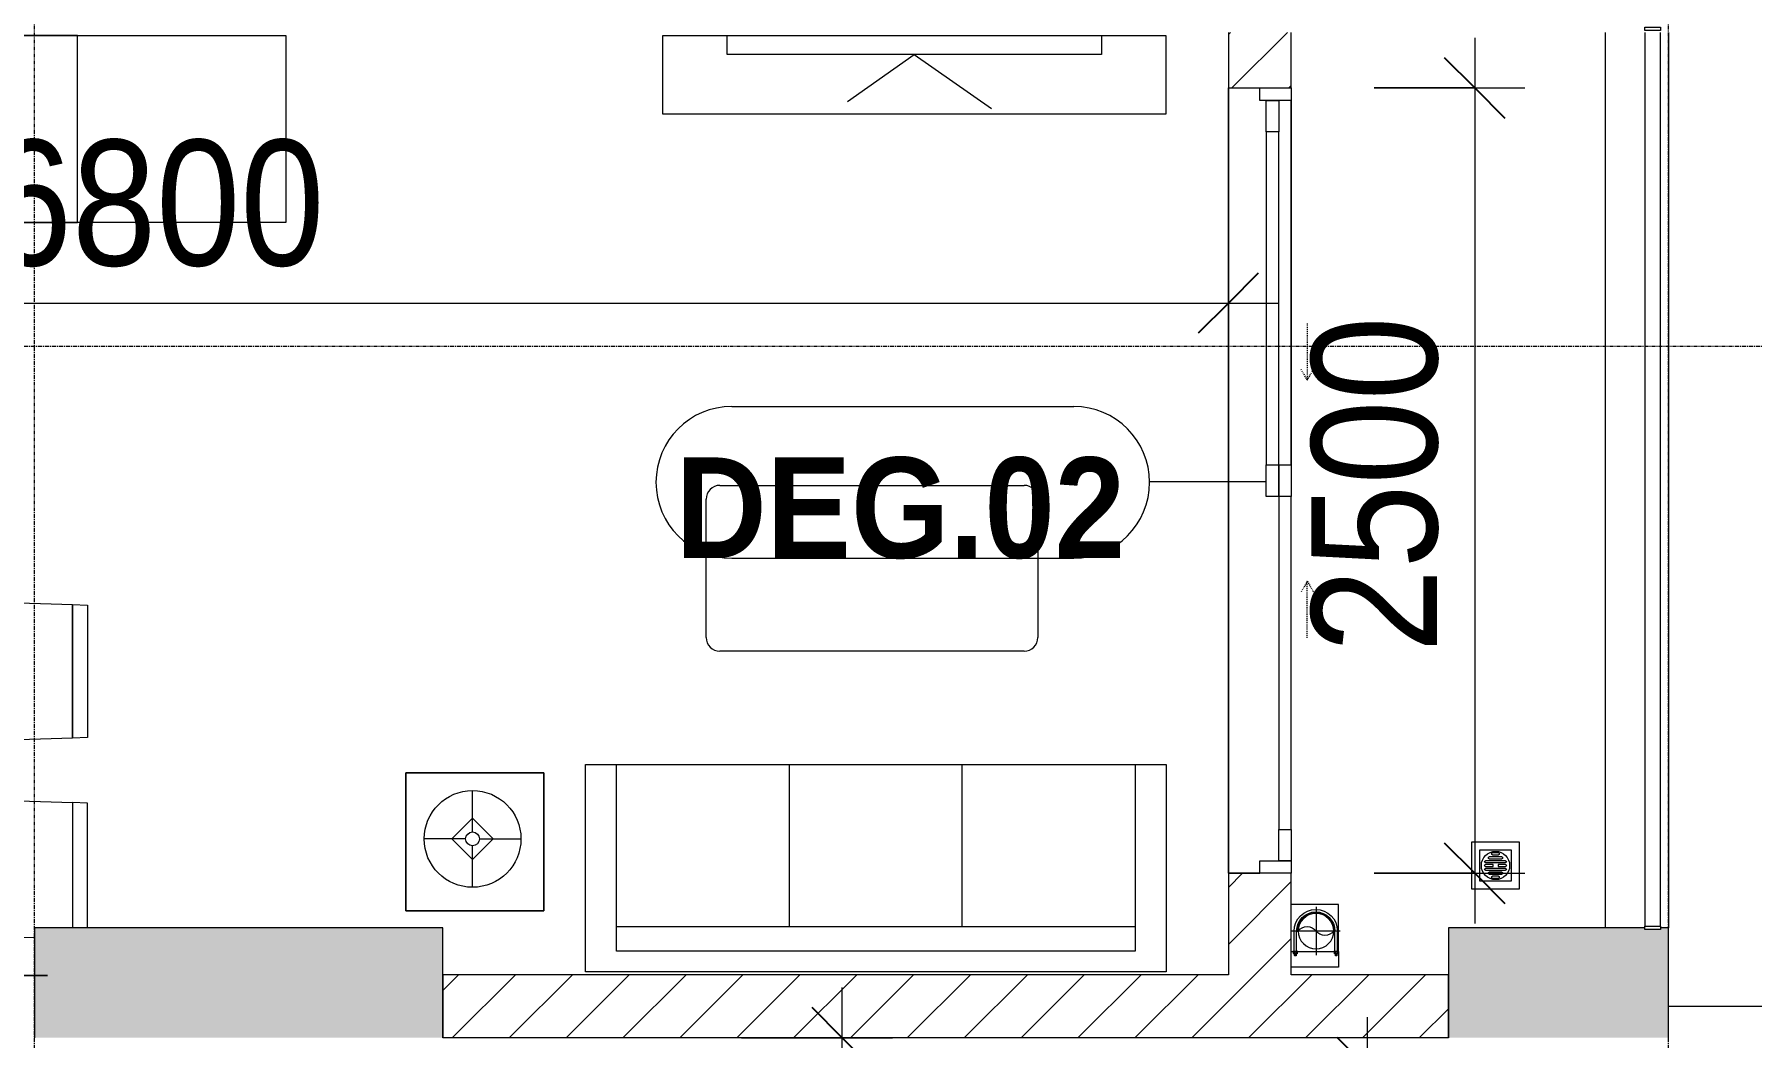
# Model space of a CAD drawing. Header units: millimetres. Extents: x 962 to 241049, y -15958 to 84407.
# Drawn here: x 185232 to 190697, y 37037 to 40231 of the extents above; entities that cross this region are included whole.
import ezdxf

# ---------------------------------------------------------------- set-up
doc = ezdxf.new("R2010")
doc.units = ezdxf.units.MM
for name, pattern in [('Dash', [6, 3, -3]), ('Grid Line', [22.225, 12.7, -3.175, 3.175, -3.175]), ('IMPORT-CENTER _3_', [10.16, 6.35, -1.27, 1.27, -1.27])]:
    doc.linetypes.add(name, pattern=pattern)
for name, color, linetype, lineweight in [('0-1', 7, 'Continuous', 5), ('A-ANNO-DIMS', 211, 'Continuous', 9), ('A-ANNO-DIMS-160', 211, 'Continuous', 9), ('A-DOOR', 31, 'Continuous', 9), ('A-DOOR-FRAM', 31, 'Continuous', 9), ('A-DOOR-HDLN', 31, 'Dash', 9), ('A-DOOR-IDEN', 31, 'Continuous', 9), ('A-FLOR', 192, 'Continuous', 9), ('A-FLOR-2', 9, 'Continuous', 9), ('A-FLOR-HRAL', 11, 'Continuous', 9), ('A-WALL', 113, 'Continuous', 9), ('A-WALL-3', 113, 'Continuous', 18), ('A-WALL-PATT-2', 111, 'Continuous', 9), ('G-IMPT', 8, 'Continuous', 9), ('G-IMPT-2', 8, 'IMPORT-CENTER _3_', 9), ('I-FURN', 30, 'Continuous', 9), ('I-FURN-1', 254, 'Continuous', 9), ('M-EQPM', 50, 'Continuous', 9), ('S-COLS-1', 52, 'Continuous', 5), ('S-COLS-2', 7, 'Continuous', 18), ('S-GRID-1', 1, 'Grid Line', 9)]:
    doc.layers.add(name, color=color, linetype=linetype, lineweight=lineweight)
doc.styles.add('Arial_B_5', font='arialbd_0.ttf', dxfattribs={"width": 0.9, "height": 320})
doc.styles.add('UTM Avo', font='UTM Avo.ttf', dxfattribs={"width": 0.9, "height": 400})
doc.dimstyles.new('1_Dim_chi_tiet_2_5', dxfattribs={"dimscale": 304.8, "dimtxt": 399.720379, "dimasz": 0.629921, "dimexe": 0.524934, "dimexo": 0.0625, "dimgap": 0.052493, "dimtad": 1, "dimdec": 0, "dimrnd": 5, "dimzin": 0, "dimdsep": 46, "dimtxsty": 'UTM Avo', "dimblk1": 'OBLIQUE', "dimblk2": 'OBLIQUE', "dimsah": 1, "dimcen": 0.09, "dimdle": 0.524934, "dimazin": 0, "dimtfac": 1, "dimtdec": 4, "dimtix": 1, "dimtmove": 0, "dimatfit": 3, "dimfxl": 1.049869, "dimfxlon": 1, "dimtvp": 1, "dimtolj": 1, "dimtzin": 0, "dimarcsym": 2})
doc.dimstyles.new('1_Dim_chi_tiet_2_5_1', dxfattribs={"dimscale": 304.8, "dimtxt": 399.720379, "dimasz": 0.629921, "dimexe": 0.524934, "dimexo": 0.0625, "dimgap": 0.052493, "dimtad": 1, "dimdec": 0, "dimrnd": 5, "dimzin": 0, "dimdsep": 46, "dimtxsty": 'UTM Avo', "dimblk1": 'OBLIQUE', "dimblk2": 'OBLIQUE', "dimsah": 1, "dimcen": 0.09, "dimdle": 0.524934, "dimazin": 0, "dimtfac": 1, "dimtdec": 4, "dimtix": 1, "dimtmove": 0, "dimatfit": 3, "dimfxl": 1.049869, "dimfxlon": 1, "dimtvp": 1, "dimtolj": 1, "dimtzin": 0, "dimarcsym": 2})
pattern_1 = [(45, (63179.03, 0), (-90.50967, 90.50967), [])]

# ---------------------------------------------------------------- blocks, each defined once
blk = doc.blocks.new('NCV_TKTC_KET CAU_rvt-1-TKCS_MB TẦNG 1')
at = {"layer": 'S-COLS-1'}
for points in [[(123352.6, 37036.9), (123352.6, 37386.9), (122052.6, 37386.9), (122052.6, 37036.9), (122208.5, 37036.9)], [(127177.6, 37036.9), (127252.6, 37036.9), (127252.6, 37386.9), (127227.6, 37386.9), (127227.6, 37381.9), (127177.6, 37381.9), (127177.6, 37386.9), (126552.6, 37386.9), (126552.6, 37036.9), (127044.5, 37036.9)]]:
    blk.add_hatch(color=256, dxfattribs=at).paths.add_polyline_path(points)
at = {"layer": 'S-COLS-2'}
for p, q in [((123352.6, 37386.9), (122052.6, 37386.9)), ((122052.6, 37386.9), (122052.6, 37036.9)), ((123352.6, 37036.9), (123352.6, 37386.9)), ((127177.6, 37386.9), (126552.6, 37386.9)), ((126552.6, 37386.9), (126552.6, 37036.9)), ((127252.6, 37386.9), (127227.6, 37386.9)), ((127252.6, 37036.9), (127252.6, 37386.9))]:
    blk.add_line(p, q, dxfattribs=at)
blk = doc.blocks.new('HE BEP A1 - HE BEP A 2-944694-TKCS_MB TẦNG 1')
at = {"layer": 'I-FURN'}
for p, q in [((0, 0), (662.4, 0)), ((0, -594.4), (0, 0)), ((662.4, 0), (662.4, -594.4)), ((662.4, 0), (662.4, -594.4)), ((3700, 0), (662.4, 0)), ((3700, -594.4), (3700, 0)), ((3700, -594.4), (3700, 0)), ((1706.9, -103.2), (862.4, -103.2)), ((3175.6, -81.2), (2394, -81.2)), ((844.9, -120.7), (844.9, -476.9)), ((877.9, -156.9), (1345.2, -156.9)), ((924.9, -128.9), (1298.3, -128.9)), ((1459, -129.9), (1644.4, -129.9)), ((1724.4, -476.9), (1724.4, -120.7)), ((2364, -483.2), (2364, -111.2)), ((2451.6, -118.3), (2484.1, -118.3)), ((2451.6, -122.3), (2451.6, -118.3)), ((2484.1, -122.3), (2451.6, -122.3)), ((2484.1, -118.3), (2484.1, -122.3)), ((3085.5, -118.3), (3085.5, -122.3)), ((3118, -118.3), (3085.5, -118.3)), ((3085.5, -122.3), (3118, -122.3)), ((3118, -122.3), (3118, -118.3)), ((3205.6, -483.2), (3205.6, -111.2)), ((871.5, -386.8), (871.5, -182.3)), ((871.5, -184.9), (1351.6, -184.9)), ((871.5, -212.9), (1351.6, -212.9)), ((1351.6, -182.3), (1351.6, -386.8)), ((1405.6, -369.9), (1405.6, -183.2)), ((1697.8, -183.2), (1697.8, -369.9)), ((2471.8, -183.9), (2467.4, -188.3)), ((2467.4, -188.3), (2496.5, -217.4)), ((2500.9, -213), (2471.8, -183.9)), ((2496.5, -217.4), (2500.9, -213)), ((2689.3, -186.7), (2660.2, -215.8)), ((2660.2, -215.8), (2664.6, -220.2)), ((2664.6, -220.2), (2693.7, -191.1)), ((2693.7, -191.1), (2689.3, -186.7)), ((2875.9, -191.1), (2880.3, -186.7)), ((2905, -220.2), (2875.9, -191.1)), ((2880.3, -186.7), (2909.4, -215.8)), ((2909.4, -215.8), (2905, -220.2)), ((3068.7, -213), (3097.9, -183.9)), ((3073.1, -217.4), (3068.7, -213)), ((3102.3, -188.3), (3073.1, -217.4)), ((3097.9, -183.9), (3102.3, -188.3)), ((871.5, -240.9), (1351.6, -240.9)), ((871.5, -268.9), (1351.6, -268.9)), ((871.5, -296.9), (1351.6, -296.9)), ((871.5, -324.9), (1351.6, -324.9)), ((1602.7, -313.4), (1523.8, -418.4)), ((1566.6, -443.1), (1618.1, -322.3)), ((1618.1, -322.3), (1602.7, -313.4)), ((871.5, -352.9), (1351.6, -352.9)), ((871.5, -380.9), (1351.6, -380.9)), ((2470.1, -405.9), (2499.2, -376.7)), ((2503.6, -381.1), (2474.5, -410.3)), ((2499.2, -376.7), (2503.6, -381.1)), ((2663, -383.9), (2667.3, -379.5)), ((2667.3, -379.5), (2696.5, -408.6)), ((2902.3, -379.5), (2873.2, -408.6)), ((2906.7, -383.9), (2902.3, -379.5)), ((3070.4, -376.7), (3066, -381.1)), ((3066, -381.1), (3095.1, -410.3)), ((3099.5, -405.9), (3070.4, -376.7)), ((876.4, -408.9), (1346.8, -408.9)), ((1644.4, -423.2), (1459, -423.2)), ((2474.5, -410.3), (2470.1, -405.9)), ((2692.1, -413), (2663, -383.9)), ((2696.5, -408.6), (2692.1, -413)), ((2873.2, -408.6), (2877.5, -413)), ((2877.5, -413), (2906.7, -383.9)), ((3095.1, -410.3), (3099.5, -405.9)), ((1298.3, -440.1), (924.9, -440.1)), ((1541.1, -452.3), (1528.6, -445.1)), ((862.4, -494.4), (1706.9, -494.4)), ((3175.6, -513.2), (2394, -513.2)), ((662.4, -594.4), (0, -594.4)), ((662.4, -594.4), (3700, -594.4))]:
    blk.add_line(p, q, dxfattribs=at)
for centre, radius in [((2581.9, -298.5), 142.6), ((2987.7, -298.5), 142.6), ((2581.9, -298.5), 131.3), ((2581.9, -298.5), 87.2), ((2987.7, -298.5), 131.3), ((2987.7, -298.5), 87.2), ((2581.9, -298.5), 43.6), ((2581.9, -298.5), 30.9), ((2987.7, -298.5), 43.6), ((2987.7, -298.5), 30.9), ((1552.8, -316.6), 22.2), ((1485.9, -449.9), 17.8), ((1592.6, -449.9), 17.8)]:
    blk.add_circle(centre, radius, dxfattribs=at)
for centre, radius, start, end in [((862.4, -120.7), 17.5, 90, 180), ((1706.9, -120.7), 17.5, 0, 90), ((2394, -111.2), 30, 90, 180), ((2476.6, -118.2), 24.7, 145.204, 163.9419), ((2467.8, -120.3), 11.6, 9.7177, 170.2823), ((2471.3, -114.5), 18.1, 120.7976, 145.204), ((2467.9, -108.8), 11.5, 90, 120.7976), ((2467.9, -108.8), 11.5, 59.2024, 90), ((2464.5, -114.5), 18.1, 34.796, 59.2024), ((2459.1, -118.2), 24.7, 16.0581, 34.796), ((3110.5, -118.2), 24.7, 145.204, 163.9419), ((3105.2, -114.5), 18.1, 120.7976, 145.204), ((3101.8, -120.3), 11.6, 9.7177, 170.2823), ((3101.8, -108.8), 11.5, 90, 120.7976), ((3101.8, -108.8), 11.5, 59.2024, 90), ((3098.4, -114.5), 18.1, 34.796, 59.2024), ((3093, -118.2), 24.7, 16.0581, 34.796), ((3175.6, -111.2), 30, 360, 90), ((924.9, -182.3), 53.3, 90, 180), ((1298.3, -182.3), 53.3, 0, 90), ((1459, -183.2), 53.3, 90, 180), ((1644.4, -183.2), 53.3, 0, 90), ((2485.1, -120.7), 33.5, 163.9419, 180), ((2485.1, -120.7), 33.5, 180, 196.0581), ((2476.6, -123.1), 24.7, 196.0581, 214.796), ((2467.8, -120.3), 11.6, 189.9102, 350.0898), ((2471.3, -126.9), 18.1, 214.796, 239.2024), ((2467.9, -132.6), 11.5, 239.2024, 270), ((2467.9, -132.6), 11.5, 270, 300.7976), ((2464.5, -126.9), 18.1, 300.7976, 325.204), ((2459.1, -123.1), 24.7, 325.204, 343.9419), ((2450.6, -120.7), 33.5, 0, 16.0581), ((2450.6, -120.7), 33.5, 343.9419, 0), ((3119, -120.7), 33.5, 163.9419, 180), ((3119, -120.7), 33.5, 180, 196.0581), ((3110.5, -123.1), 24.7, 196.0581, 214.796), ((3105.2, -126.9), 18.1, 214.796, 239.2024), ((3101.8, -120.3), 11.6, 189.9102, 350.0898), ((3101.8, -132.6), 11.5, 239.2024, 270), ((3101.8, -132.6), 11.5, 270, 300.7976), ((3098.4, -126.9), 18.1, 300.7976, 325.204), ((3093, -123.1), 24.7, 325.204, 343.9419), ((3084.5, -120.7), 33.5, 0, 16.0581), ((3084.5, -120.7), 33.5, 343.9419, 0), ((1459, -369.9), 53.3, 180, 270), ((1644.4, -369.9), 53.3, 270, 0), ((924.9, -386.8), 53.3, 180, 270), ((1298.3, -386.8), 53.3, 270, 0), ((1537.5, -429.7), 17.8, 140.5382, 240.0479), ((862.4, -476.9), 17.5, 180, 270), ((1549.9, -436.9), 17.8, 240.0479, 339.4621), ((1706.9, -476.9), 17.5, 270, 0), ((2394, -483.2), 30, 180, 270), ((3175.6, -483.2), 30, 270, 0)]:
    blk.add_arc(centre, radius, start, end, dxfattribs=at)
at = {"layer": 'I-FURN-1'}
for p, q in [((0, 0), (3700, 0)), ((0, -594.4), (0, 0)), ((3700, 0), (3700, -594.4)), ((3700, -594.4), (0, -594.4))]:
    blk.add_line(p, q, dxfattribs=at)
blk = doc.blocks.new('LOBBY_SOFA_1 - LOBBY_SOFA_1-851489-TKCS_MB TẦNG 1')
at = {"layer": 'I-FURN'}
for p, q in [((-2128.3, 1548.5), (-1160.3, 1548.5)), ((-2172.3, 1064.5), (-2172.3, 1504.5)), ((-1116.3, 1504.5), (-1116.3, 1064.5)), ((-1160.3, 1020.5), (-2128.3, 1020.5)), ((-2556, 660), (-708, 660)), ((-2556, 0), (-2556, 660)), ((-2457, 66), (-2457, 660)), ((-1907, 143), (-1907, 660)), ((-1357, 143), (-1357, 660)), ((-807, 660), (-807, 66)), ((-708, 660), (-708, 0)), ((-2688.2, 633.5), (-3128.2, 633.5)), ((-3128.2, 633.5), (-3128.2, 193.5)), ((-2688.2, 193.5), (-2688.2, 633.5)), ((-2915.4, 445), (-2915.4, 577)), ((-2981.4, 423), (-2915.4, 489)), ((-2915.4, 489), (-2849.4, 423)), ((-2937.4, 423), (-3069.4, 423)), ((-2915.4, 357), (-2981.4, 423)), ((-2849.4, 423), (-2915.4, 357)), ((-2915.4, 269), (-2915.4, 401)), ((-2893.4, 423), (-2761.4, 423)), ((-3128.2, 193.5), (-2688.2, 193.5)), ((-807, 143), (-2457, 143)), ((-807, 66), (-2457, 66)), ((-708, 0), (-2556, 0))]:
    blk.add_line(p, q, dxfattribs=at)
for radius in [154, 22]:
    blk.add_circle((-2915.4, 423), radius, dxfattribs=at)
for centre, start, end in [((-2128.3, 1504.5), 90, 180), ((-1160.3, 1504.5), 0, 90), ((-2128.3, 1064.5), 180, 270), ((-1160.3, 1064.5), 270, 0)]:
    blk.add_arc(centre, 44, start, end, dxfattribs=at)
at = {"layer": 'I-FURN-1'}
for p, q in [((-2128.3, 1548.5), (-1160.3, 1548.5)), ((-2172.3, 1064.5), (-2172.3, 1504.5)), ((-1116.3, 1504.5), (-1116.3, 1064.5)), ((-1160.3, 1020.5), (-2128.3, 1020.5)), ((-2556, 660), (-708, 660)), ((-2556, 0), (-2556, 660)), ((-708, 660), (-708, 0)), ((-3128.2, 633.5), (-2688.2, 633.5)), ((-3128.2, 193.5), (-3128.2, 633.5)), ((-2688.2, 633.5), (-2688.2, 193.5)), ((-2688.2, 193.5), (-3128.2, 193.5)), ((-708, 0), (-2556, 0))]:
    blk.add_line(p, q, dxfattribs=at)
for centre, start, end in [((-2128.3, 1504.5), 90, 180), ((-1160.3, 1504.5), 0, 90), ((-2128.3, 1064.5), 180, 270), ((-1160.3, 1064.5), 270, 0)]:
    blk.add_arc(centre, 44, start, end, dxfattribs=at)
blk = doc.blocks.new('RES_BAN AN 1 - RES_BAN AN 1-V84-TKCS_MB TẦNG 1')
at = {"layer": 'I-FURN-1'}
for p, q in [((-425, 0), (-425, -1275)), ((425, 0), (-425, 0)), ((425, -1275), (425, 0)), ((-640, -109.5), (-425, -102.3)), ((-425, -102.3), (-425, -549.7)), ((425, -102.3), (425, -549.7)), ((761.9, -113.5), (425, -102.3)), ((-809.6, -140), (-809.6, -536.9)), ((-761.9, -538.5), (-761.9, -140)), ((-761.9, -538.5), (-761.9, -140)), ((761.9, -538.5), (761.9, -113.5)), ((761.9, -113.5), (761.9, -538.5)), ((809.6, -115.1), (761.9, -113.5)), ((809.6, -536.9), (809.6, -115.1)), ((-809.6, -536.9), (-761.9, -538.5)), ((-425, -549.7), (-761.9, -538.5)), ((425, -549.7), (761.9, -538.5)), ((761.9, -538.5), (809.6, -536.9)), ((-809.6, -745.3), (-761.9, -743.8)), ((-809.6, -1167.2), (-809.6, -745.3)), ((-761.9, -743.8), (-425, -732.5)), ((-761.9, -1168.8), (-761.9, -743.8)), ((-761.9, -743.8), (-761.9, -1168.8)), ((-425, -732.5), (-425, -1180)), ((425, -732.5), (425, -1180)), ((761.9, -743.8), (425, -732.5)), ((761.9, -743.8), (809.6, -745.3)), ((761.9, -1168.8), (761.9, -743.8)), ((761.9, -1168.8), (761.9, -743.8)), ((809.6, -745.3), (809.6, -1167.2)), ((-761.9, -1168.8), (-809.6, -1167.2)), ((-425, -1180), (-761.9, -1168.8)), ((425, -1180), (761.9, -1168.8)), ((809.6, -1167.2), (761.9, -1168.8)), ((-425, -1275), (425, -1275))]:
    blk.add_line(p, q, dxfattribs=at)
blk = doc.blocks.new('RES_BAN AN - RES_BAN AN-850636-TKCS_MB TẦNG 1')
at = {"layer": 'I-FURN-1'}
for p, q in [((0, 250), (1600, 250)), ((0, 0), (0, 250)), ((1600, 250), (1600, 0)), ((1600, 0), (0, 0))]:
    blk.add_line(p, q, dxfattribs=at)
blk = doc.blocks.new('KE TIVI-2 - KE TIVI-2-850637-TKCS_MB TẦNG 1')
at = {"layer": 'I-FURN-1'}
for p, q in [((0, 60), (-245.7, 232.1)), ((213, 209.1), (0, 60)), ((-595.6, 60), (595.6, 60)), ((-595.6, 0), (-595.6, 60)), ((595.6, 60), (595.6, 0)), ((595.6, 0), (-595.6, 0))]:
    blk.add_line(p, q, dxfattribs=at)
blk = doc.blocks.new('NCV_TKTC_TANG 1_rvt-1-TKCS_MB TẦNG 1')
at = {"layer": 'A-FLOR-2'}
for p, q in [((125852.6, 37560.3), (125852.6, 40060.3)), ((125852.6, 40060.3), (125852.6, 37560.7)), ((126052.6, 38860.3), (126052.6, 40020.3)), ((125852.6, 37560.7), (125952.6, 37560.7))]:
    blk.add_line(p, q, dxfattribs=at)
at = {"layer": 'I-FURN-1', "rotation": 180}
for name, p in [('HE BEP A1 - HE BEP A 2-944694-TKCS_MB TẦNG 1', (122852.6, 39632.6)), ('RES_BAN AN - RES_BAN AN-850636-TKCS_MB TẦNG 1', (125652.9, 40226.9)), ('KE TIVI-2 - KE TIVI-2-850637-TKCS_MB TẦNG 1', (124852.9, 40226.9)), ('RES_BAN AN 1 - RES_BAN AN 1-V84-TKCS_MB TẦNG 1', (121412.6, 37246.9))]:
    blk.add_blockref(name, p, dxfattribs=at)
at = {"layer": 'I-FURN-1'}
blk.add_blockref('LOBBY_SOFA_1 - LOBBY_SOFA_1-851489-TKCS_MB TẦNG 1', (126362.6, 37246.9), dxfattribs=at)
blk = doc.blocks.new('TKTC_XREF_251221_MB TANG 1 - TKTC_XREF_260130_MB TANG 1_dwg_THU NUOC - THU NUOC-444531-TKCS_MB TẦNG 1-4202124-TKCS_MB TẦNG 1')
at = {"layer": 'M-EQPM'}
for p, q in [((-23.3, 10.8), (40.9, 10.8)), ((40.9, 4.8), (-23.3, 4.8)), ((-11, 23.3), (28.5, 23.3)), ((28.5, 17.3), (-11, 17.3)), ((-1.1, 35.6), (18.5, 35.6)), ((18.5, 29.6), (-1.1, 29.6)), ((-23.3, -13.6), (40.9, -13.6)), ((40.9, -19.6), (-23.3, -19.6)), ((-11, -26.1), (28.5, -26.1)), ((28.5, -32.1), (-11, -32.1)), ((-1.1, -38.5), (18.5, -38.5)), ((18.5, -44.5), (-1.1, -44.5))]:
    blk.add_line(p, q, dxfattribs=at)
at = {"layer": 'M-EQPM', "flags": 128}
for points in [[(83.7, -79.4), (83.7, 70.6), (-66.3, 70.6), (-66.3, -79.4)], [(58.7, -54.4), (58.7, 45.6), (-41.3, 45.6), (-41.3, -54.4)]]:
    blk.add_lwpolyline(points, close=True, dxfattribs=at)
for points in [[(-23.3, -1.2), (0.7, -1.2), (0.7, -7.2), (-23.3, -7.2)], [(40.9, -7.2), (16.7, -7.2), (16.7, -1.2), (40.9, -1.2)]]:
    blk.add_lwpolyline(points, dxfattribs=at)
at = {"layer": 'M-EQPM'}
for centre, radius, start, end in [((8.7, -4.4), 45, 360, 180), ((8.7, -4.4), 45, 360, 180), ((-23.3, 7.8), 3, 90, 270), ((-11, 20.3), 3, 90, 270), ((-1.1, 32.6), 3, 90, 270), ((18.5, 32.6), 3, 270, 90), ((28.5, 20.3), 3, 270, 90), ((40.9, 7.8), 3, 270, 90), ((8.7, -4.4), 45, 180, 360), ((8.7, -4.4), 45, 180, 360), ((-23.3, -4.2), 3, 90, 270), ((-23.3, -16.6), 3, 90, 270), ((-11, -29.1), 3, 90, 270), ((-1.1, -41.5), 3, 90, 270), ((18.5, -41.5), 3, 270, 90), ((28.5, -29.1), 3, 270, 90), ((40.9, -4.2), 3, 270, 90), ((40.9, -16.6), 3, 270, 90)]:
    blk.add_arc(centre, radius, start, end, dxfattribs=at)
blk = doc.blocks.new('TKTC_XREF_251221_MB TANG 1 - TKTC_XREF_260130_MB TANG 1_dwg_CUM U_DN100-4202115-TKCS_MB TẦNG 1')
at = {"layer": 'G-IMPT'}
blk.add_hatch(color=256, dxfattribs=at).paths.add_polyline_path([(0, -61), (0, -57), (14.8, -55.1), (28.5, -49.4), (40.3, -40.3), (49.4, -28.5), (55.1, -14.8), (57, 0), (55.1, 14.8), (49.4, 28.5), (40.3, 40.3), (28.5, 49.4), (14.8, 55.1), (0, 57), (0, 61), (15.8, 58.9), (30.5, 52.8), (43.1, 43.1), (52.8, 30.5), (58.9, 15.8), (61, 0), (58.9, -15.8), (52.8, -30.5), (43.1, -43.1), (30.5, -52.8), (15.8, -58.9)])
for p, q in [((-79.1, 66.6), (-79.1, 63.4)), ((-76.6, 66.6), (-76.6, 63.4)), ((-74.6, 66.6), (-74.6, 63.4)), ((-72.7, 69.3), (-72.7, 60.7)), ((-66.9, 67.9), (-71.7, 67.9)), ((-66.9, 62.1), (-71.7, 62.1)), ((-65, 69), (0, 69)), ((-79.1, -63.4), (-79.1, -66.6)), ((-76.6, -63.4), (-76.6, -66.6)), ((-74.6, -63.4), (-74.6, -66.6)), ((-72.7, -60.7), (-72.7, -69.3)), ((-66.9, -62.1), (-71.7, -62.1)), ((-66.9, -67.9), (-71.7, -67.9)), ((-65, -69), (0, -69))]:
    blk.add_line(p, q, dxfattribs=at)
at = {"layer": 'G-IMPT', "flags": 128}
for points in [[(-72.7, 67.6), (-78.1, 67.6), (-78.1, 62.4), (-72.7, 62.4)], [(-71.7, 59.2), (-66.9, 59.2), (-66.9, 70.8), (-71.7, 70.8)], [(-66.9, 70.8), (-66.9, 72.7), (-65, 72.7), (-65, 57.3), (-66.9, 57.3), (-66.9, 59.2)], [(-65, 61), (0, 61), (0, 57)], [(-72.7, -62.4), (-78.1, -62.4), (-78.1, -67.6), (-72.7, -67.6)], [(-71.7, -70.8), (-66.9, -70.8), (-66.9, -59.2), (-71.7, -59.2)], [(-66.9, -59.2), (-66.9, -57.3), (-65, -57.3), (-65, -72.7), (-66.9, -72.7), (-66.9, -70.8)], [(-65, -61), (0, -61), (0, -57)]]:
    blk.add_lwpolyline(points, dxfattribs=at)
at = {"layer": 'G-IMPT'}
for centre, radius, start, end in [((-78.1, 66.6), 0.96, 90, 180), ((-78.1, 63.4), 0.96, 180, 270), ((-71.1, 69.3), 1.56, 112.6199, 247.3801), ((-67.9, 65), 4.8, 143.1301, 216.8699), ((-71.1, 60.7), 1.56, 112.6199, 247.3801), ((0, 0), 69, 270, 90), ((0, 0), 61, 270, 90), ((0, 0), 57, 270, 90), ((-78.1, -63.4), 0.96, 90, 180), ((-78.1, -66.6), 0.96, 180, 270), ((-71.1, -60.7), 1.56, 112.6199, 247.3801), ((-67.9, -65), 4.8, 143.1301, 216.8699), ((-71.1, -69.3), 1.56, 112.6199, 247.3801)]:
    blk.add_arc(centre, radius, start, end, dxfattribs=at)
blk = doc.blocks.new('TKTC_XREF_251221_MB TANG 1 - TKTC_XREF_260130_MB TANG 1_dwg_$cc-4202121-TKCS_MB TẦNG 1')
at = {"layer": 'G-IMPT'}
blk.add_circle((0, 0), 0.5, dxfattribs=at)
for centre, radius, start, end in [((0, 0), 0.5, 90, 270), ((0.188, 0.25), 0.313, 126.8699, 233.1301), ((-0.188, -0.25), 0.313, 306.8699, 53.1301)]:
    blk.add_arc(centre, radius, start, end, dxfattribs=at)
at = {"layer": 'G-IMPT-2'}
for p, q in [((0, -0.673), (0, 0.673)), ((-0.673, 0), (0.673, 0))]:
    blk.add_line(p, q, dxfattribs=at)
blk = doc.blocks.new('TKTC_XREF_251221_MB TANG 1 - TKTC_XREF_260130_MB TANG 1_dwg-4202109-TKCS_MB TẦNG 1')
at = {"layer": 'G-IMPT'}
blk.add_line((-77099.1, -364034.9), (-76948.7, -364034.9), dxfattribs=at)
at = {"layer": 'G-IMPT', "flags": 128}
for points in [[(-76948.7, -364034.9), (-76948.7, -363885.2), (-77099.1, -363885.2)], [(-77099.1, -364060.9), (-77098.9, -364035), (-76948.5, -364035), (-76948.8, -364084.8), (-77099.1, -364084.8)]]:
    blk.add_lwpolyline(points, dxfattribs=at)
at = {"extrusion": (0, 0, -1), "zscale": -1}
blk.add_blockref('TKTC_XREF_251221_MB TANG 1 - TKTC_XREF_260130_MB TANG 1_dwg_THU NUOC - THU NUOC-444531-TKCS_MB TẦNG 1-4202124-TKCS_MB TẦNG 1', (76440.4, -363757), dxfattribs=at)
at = {"extrusion": (0, 0, -1)}
for name, p, xscale, yscale, zscale, rotation in [('TKTC_XREF_251221_MB TANG 1 - TKTC_XREF_260130_MB TANG 1_dwg_$cc-4202121-TKCS_MB TẦNG 1', (77020.3, -363970), 113.7150000000073, 113.7150000000073, -113.7150000000073, 269.9990086637467), ('TKTC_XREF_251221_MB TANG 1 - TKTC_XREF_260130_MB TANG 1_dwg_CUM U_DN100-4202115-TKCS_MB TẦNG 1', (77021.1, -363970), 0.9975000000000006, 0.9975000000000006, -0.9975000000000006, 90.00099133829468)]:
    blk.add_blockref(name, p, dxfattribs=dict(at, xscale=xscale, yscale=yscale, zscale=zscale, rotation=rotation))
blk = doc.blocks.new('TKTC_XREF_251221_MB TANG 1 - TKTC_XREF_251221_MB TANG 1-2038492-TKCS_MB TẦNG 1')
blk.add_blockref('TKTC_XREF_251221_MB TANG 1 - TKTC_XREF_260130_MB TANG 1_dwg-4202109-TKCS_MB TẦNG 1', (169499.1, 384109.7))
blk = doc.blocks.new('Railing - 50 x 10mm-1251311-TKCS_MB TẦNG 1')
at = {"layer": 'A-FLOR-HRAL'}
for p, q in [((25, 5), (-25, 5)), ((-25, 5), (-25, -5)), ((25, -5), (25, 5)), ((-25, -5), (25, -5))]:
    blk.add_line(p, q, dxfattribs=at)
blk = doc.blocks.new('Railing - Railing-3224971-TKCS_MB TẦNG 1')
at = {"layer": 'A-FLOR-HRAL'}
for p, q in [((127177.6, 40236.9), (127177.6, 37391.9)), ((127227.6, 37391.9), (127227.6, 40236.9))]:
    blk.add_line(p, q, dxfattribs=at)
at = {"extrusion": (0, 0, -1), "zscale": -1}
for p in [(-127202.6, 40248.7), (-127202.6, 37386.9)]:
    blk.add_blockref('Railing - 50 x 10mm-1251311-TKCS_MB TẦNG 1', p, dxfattribs=at)
blk = doc.blocks.new('DEG_02-DEG_03 - DEG_02-2500x2400mm-CỬA ĐI 02 CÁNH TRƯỢT-841416-TKCS_MB TẦNG 1')
at = {"layer": 'A-DOOR'}
for p, q in [((-50, -60), (-50, -20)), ((-50, -20), (50, -20)), ((50, -20), (50, -60)), ((1110, -20), (50, -20)), ((1110, -60), (1110, -20)), ((1110, -20), (1210, -20)), ((1210, -20), (1210, -60)), ((-1210, -100), (-1210, -60)), ((-1210, -60), (-1110, -60)), ((-1110, -100), (-1210, -100)), ((-1110, -60), (-1110, -100)), ((-50, -60), (-1110, -60)), ((-1110, -100), (-50, -100)), ((50, -60), (-50, -60)), ((-50, -100), (-50, -60)), ((-50, -60), (50, -60)), ((50, -100), (-50, -100)), ((50, -60), (1110, -60)), ((50, -60), (50, -100)), ((1210, -60), (1110, -60))]:
    blk.add_line(p, q, dxfattribs=at)
at = {"layer": 'A-DOOR-FRAM'}
for p, q in [((-1250, 0), (-1210, 0)), ((-1250, -100), (-1250, 0)), ((-1210, 0), (-1210, -100)), ((1210, -100), (1210, 0)), ((1210, 0), (1250, 0)), ((1250, 0), (1250, -100)), ((-1210, -100), (-1250, -100)), ((1250, -100), (1210, -100))]:
    blk.add_line(p, q, dxfattribs=at)
at = {"layer": 'A-DOOR-HDLN'}
for p, q in [((-500.4, -151.1), (-320.4, -151.1)), ((-320.4, -151.1), (-355, -131.1)), ((-320.4, -151.1), (-355, -171.1)), ((320.4, -151.1), (355, -131.1)), ((320.4, -151.1), (355, -171.1)), ((500.4, -151.1), (320.4, -151.1))]:
    blk.add_line(p, q, dxfattribs=at)
blk = doc.blocks.new('DIMBLOCK111-TKCS_MB TẦNG 1')
at = {"layer": 'A-ANNO-DIMS-160'}
for p, q in [((187802.5, 35376), (187802.5, 37196.9)), ((187482.5, 37036.9), (187962.5, 37036.9)), ((187802.5, 37036.9), (187482.5, 37036.9)), ((187482.5, 35536), (187962.5, 35536)), ((187802.5, 35536), (187482.5, 35536))]:
    blk.add_line(p, q, dxfattribs=at)
at = {"layer": 'A-ANNO-DIMS-160', "lineweight": 25}
for p, q in [((187802.5, 37036.9), (187706.5, 37132.9)), ((187802.5, 37036.9), (187898.5, 36940.9)), ((187802.5, 35536), (187706.5, 35632)), ((187802.5, 35536), (187898.5, 35440))]:
    blk.add_line(p, q, dxfattribs=at)
at = {"layer": 'A-ANNO-DIMS-160', "color": 0, "insert": (187282.9, 35738.7), "char_height": 400, "width": 1314.636, "attachment_point": 1, "rotation": 90, "line_spacing_factor": 1.110334, "style": 'UTM Avo'}
blk.add_mtext('1500', dxfattribs=at)
blk = doc.blocks.new('_Oblique')
at = {"color": 0, "linetype": 'ByBlock', "lineweight": -2}
blk.add_line((-0.5, -0.5), (0.5, 0.5), dxfattribs=at)
blk = doc.blocks.new('DIMBLOCK113-TKCS_MB TẦNG 1')
at = {"layer": 'A-ANNO-DIMS-160'}
for p, q in [((189473.4, 37101.9), (189473.4, 35581.9)), ((189793.4, 36941.9), (189313.4, 36941.9)), ((189473.4, 36941.9), (189793.4, 36941.9)), ((189793.4, 35741.9), (189313.4, 35741.9)), ((189473.4, 35741.9), (189793.4, 35741.9))]:
    blk.add_line(p, q, dxfattribs=at)
at = {"layer": 'A-ANNO-DIMS-160', "lineweight": 25}
for p, q in [((189473.4, 36941.9), (189377.4, 37037.9)), ((189473.4, 36941.9), (189569.4, 36845.9)), ((189473.4, 35741.9), (189377.4, 35837.9)), ((189473.4, 35741.9), (189569.4, 35645.9))]:
    blk.add_line(p, q, dxfattribs=at)
at = {"layer": 'A-ANNO-DIMS-160', "color": 0, "insert": (188953.8, 35794.2), "char_height": 400, "width": 1314.636, "attachment_point": 1, "rotation": 90, "line_spacing_factor": 1.110334, "style": 'UTM Avo'}
blk.add_mtext('1200', dxfattribs=at)
blk = doc.blocks.new('DIMBLOCK209-TKCS_MB TẦNG 1')
at = {"layer": 'A-ANNO-DIMS-160'}
for p, q in [((184953.6, 45395.3), (184953.6, 37075.3)), ((185273.6, 45235.3), (184793.6, 45235.3)), ((184953.6, 45235.3), (185273.6, 45235.3)), ((185273.6, 37235.3), (184793.6, 37235.3)), ((184953.6, 37235.3), (185273.6, 37235.3))]:
    blk.add_line(p, q, dxfattribs=at)
at = {"layer": 'A-ANNO-DIMS-160', "lineweight": 25}
for p, q in [((184953.6, 45235.3), (184857.6, 45331.3)), ((184953.6, 45235.3), (185049.6, 45139.3)), ((184953.6, 37235.3), (184857.6, 37331.3)), ((184953.6, 37235.3), (185049.6, 37139.3))]:
    blk.add_line(p, q, dxfattribs=at)
at = {"layer": 'A-ANNO-DIMS-160', "color": 0, "insert": (184434, 40687.5), "char_height": 400, "width": 1314.636, "attachment_point": 1, "rotation": 90, "line_spacing_factor": 1.110334, "style": 'UTM Avo'}
blk.add_mtext('8000', dxfattribs=at)
blk = doc.blocks.new('STN_Door Tag - STN_Door Tag-1788670-TKCS_MB TẦNG 1')
at = {"layer": 'A-DOOR-IDEN'}
for p, q in [((-3.37, 1.495), (3.431, 1.495)), ((-3.37, -1.524), (3.431, -1.524))]:
    blk.add_line(p, q, dxfattribs=at)
for centre, start, end in [((-3.37, -0.015), 90, 270), ((3.431, -0.015), 270, 90)]:
    blk.add_arc(centre, 1.509, start, end, dxfattribs=at)
blk = doc.blocks.new('DIMBLOCK296-TKCS_MB TẦNG 1')
at = {"layer": 'A-ANNO-DIMS-160'}
for p, q in [((189815.4, 40220.3), (189815.4, 37400.3)), ((189495.4, 40060.3), (189975.4, 40060.3)), ((189815.4, 40060.3), (189495.4, 40060.3)), ((189495.4, 37560.3), (189975.4, 37560.3)), ((189815.4, 37560.3), (189495.4, 37560.3))]:
    blk.add_line(p, q, dxfattribs=at)
at = {"layer": 'A-ANNO-DIMS-160', "lineweight": 25}
for p, q in [((189815.4, 40060.3), (189719.4, 40156.3)), ((189815.4, 40060.3), (189911.4, 39964.3)), ((189815.4, 37560.3), (189719.4, 37656.3)), ((189815.4, 37560.3), (189911.4, 37464.3))]:
    blk.add_line(p, q, dxfattribs=at)
at = {"layer": 'A-ANNO-DIMS-160', "color": 0, "insert": (189295.8, 38262.5), "char_height": 400, "width": 1314.636, "attachment_point": 1, "rotation": 90, "line_spacing_factor": 1.110334, "style": 'UTM Avo'}
blk.add_mtext('2500', dxfattribs=at)
blk = doc.blocks.new('DIMBLOCK374-TKCS_MB TẦNG 1')
at = {"layer": 'A-ANNO-DIMS-160'}
for p, q in [((182231.5, 39695.5), (182231.5, 39215.5)), ((182231.5, 39375.5), (182231.5, 39695.5)), ((189031.6, 39695.5), (189031.6, 39215.5)), ((189031.6, 39375.5), (189031.6, 39695.5)), ((182071.5, 39375.5), (189191.6, 39375.5))]:
    blk.add_line(p, q, dxfattribs=at)
at = {"layer": 'A-ANNO-DIMS-160', "lineweight": 25}
for p, q in [((182231.5, 39375.5), (182327.5, 39471.5)), ((189031.6, 39375.5), (189127.6, 39471.5)), ((182231.5, 39375.5), (182135.5, 39279.5)), ((189031.6, 39375.5), (188935.6, 39279.5))]:
    blk.add_line(p, q, dxfattribs=at)
at = {"layer": 'A-ANNO-DIMS-160', "color": 0, "insert": (185083.8, 39895.2), "char_height": 400, "width": 1314.636, "attachment_point": 1, "line_spacing_factor": 1.110334, "style": 'UTM Avo'}
blk.add_mtext('6800', dxfattribs=at)

msp = doc.modelspace()

# ---------------------------------------------------------------- hatches: boundary and pattern name
at = {"layer": 'A-WALL-PATT-2'}
h = msp.add_hatch(dxfattribs=at)
h.set_pattern_fill('FP_1', color=256, style=0, pattern_type=2)
h.set_pattern_definition(pattern_1)
h.paths.add_polyline_path([(189231.6, 37237.4), (189231.6, 37560.3), (189031.6, 37560.3), (189031.6, 37237.4)])
h.paths.add_polyline_path([(189031.6, 40060.3), (189231.6, 40060.3), (189231.6, 40236.9), (189031.6, 40236.9)])
h = msp.add_hatch(dxfattribs=at)
h.set_pattern_fill('FP_1', color=256, style=0, pattern_type=2)
h.set_pattern_definition(pattern_1)
h.paths.add_polyline_path([(189731.7, 37037.4), (189731.7, 37237.4), (186531.7, 37237.4), (186531.7, 37037.4), (188611.5, 37037.4)])

# ---------------------------------------------------------------- linework, layer by layer
at = {"layer": 'A-DOOR-IDEN'}
msp.add_line((189149, 38806.7), (188780.9, 38806.7), dxfattribs=at)
at = {"layer": 'A-FLOR'}
msp.add_line((190431.6, 37137.4), (192880.7, 37137.4), dxfattribs=at)
at = {"layer": 'A-WALL'}
for p, q in [((190231.6, 37386.9), (190231.6, 40236.9)), ((190431.6, 40236.9), (190431.6, 37386.9)), ((189031.6, 37560.3), (189031.6, 40060.3)), ((189231.6, 40020.3), (189231.6, 38860.3))]:
    msp.add_line(p, q, dxfattribs=at)
at = {"layer": 'A-WALL-3'}
for p, q in [((189031.6, 40236.9), (189031.6, 40060.3)), ((189231.6, 40060.3), (189231.6, 40236.9)), ((189031.6, 40060.3), (189231.6, 40060.3)), ((189231.6, 37560.3), (189031.6, 37560.3)), ((189031.6, 37560.3), (189031.6, 37237.4)), ((189231.6, 37237.4), (189231.6, 37560.3)), ((189031.6, 37237.4), (186531.7, 37237.4)), ((186531.7, 37237.4), (186531.7, 37037.4)), ((189731.7, 37237.4), (189231.6, 37237.4)), ((189731.7, 37037.4), (189731.7, 37237.4)), ((186531.7, 37037.4), (189731.7, 37037.4))]:
    msp.add_line(p, q, dxfattribs=at)
at = {"layer": 'S-GRID-1'}
for p, q in [((185231.6, 15532), (185231.6, 78459.2)), ((190431.6, 15532), (190431.6, 78459.2)), ((192368.8, 39236.9), (96265.8, 39236.9))]:
    msp.add_line(p, q, dxfattribs=at)

# ---------------------------------------------------------------- block references
at = {"layer": '0-1'}
for name in ['NCV_TKTC_KET CAU_rvt-1-TKCS_MB TẦNG 1', 'NCV_TKTC_TANG 1_rvt-1-TKCS_MB TẦNG 1']:
    msp.add_blockref(name, (63179, 0), dxfattribs=at)
at = {"layer": 'A-DOOR', "rotation": 90.0000000000001}
msp.add_blockref('DEG_02-DEG_03 - DEG_02-2500x2400mm-CỬA ĐI 02 CÁNH TRƯỢT-841416-TKCS_MB TẦNG 1', (189131.6, 38810.3), dxfattribs=at)
at = {"layer": 'A-DOOR-IDEN', "xscale": 159.9999999999999, "yscale": 159.9999999999999, "zscale": 159.9999999999999}
msp.add_blockref('STN_Door Tag - STN_Door Tag-1788670-TKCS_MB TẦNG 1', (187990.4, 38807.4), dxfattribs=at)
at = {"layer": 'A-FLOR-HRAL'}
msp.add_blockref('Railing - Railing-3224971-TKCS_MB TẦNG 1', (63179, 0), dxfattribs=at)
at = {"layer": 'M-EQPM'}
msp.add_blockref('TKTC_XREF_251221_MB TANG 1 - TKTC_XREF_251221_MB TANG 1-2038492-TKCS_MB TẦNG 1', (96831.6, 17236.9), dxfattribs=at)

# ---------------------------------------------------------------- texts
at = {"layer": 'A-DOOR-IDEN', "insert": (187987.2, 38722.1), "char_height": 320, "width": 1467.36, "attachment_point": 5, "line_spacing_factor": 0.936439, "style": 'Arial_B_5'}
msp.add_mtext('\\pt7.2,14.4,21.6,28.8,36,43.2,50.4,57.6,64.8,72,79.2,86.4,93.6,100.8,108,115.2,122.4,129.6,136.8,144,151.2,158.4,165.6,172.8,180,187.2,194.4,201.6,208.8,216,223.2,230.4;DEG.02', dxfattribs=at)

# ---------------------------------------------------------------- dimensions: what is measured, and where the dimension line sits
at = {"layer": 'A-ANNO-DIMS'}
for base, p1, p2, dimstyle, override, picture, middle in [((184953.6, 37235.3), (185273.6, 45235.3), (185273.6, 37235.3), '1_Dim_chi_tiet_2_5', {"dimpost": '<>', "dimfxl": 8000}, 'DIMBLOCK209-TKCS_MB TẦNG 1', (184730.6, 41235.3)), ((189815.4, 37560.3), (189495.4, 40060.3), (189495.4, 37560.3), '1_Dim_chi_tiet_2_5_1', {"dimpost": '<>', "dimfxl": 2500}, 'DIMBLOCK296-TKCS_MB TẦNG 1', (189592.4, 38810.3)), ((187802.5, 37036.9), (187482.5, 35536), (187482.5, 37036.9), '1_Dim_chi_tiet_2_5', {"dimpost": '<>', "dimfxl": 1500.95092}, 'DIMBLOCK111-TKCS_MB TẦNG 1', (187579.5, 36286.5)), ((189473.4, 35741.9), (189793.4, 36941.9), (189793.4, 35741.9), '1_Dim_chi_tiet_2_5', {"dimpost": '<>', "dimfxl": 1200}, 'DIMBLOCK113-TKCS_MB TẦNG 1', (189250.4, 36341.9))]:
    dim = msp.add_linear_dim(base=base, p1=p1, p2=p2, angle=90, dimstyle=dimstyle, override=override, dxfattribs=at)
    dim.commit()
    dim.dimension.update_dxf_attribs({"geometry": picture, "text_midpoint": middle})
dim = msp.add_linear_dim(base=(189031.6, 39375.5), p1=(182231.5, 39695.5), p2=(189031.6, 39695.5), dimstyle='1_Dim_chi_tiet_2_5_1', override={"dimpost": '<>', "dimfxl": 6800.071331}, dxfattribs=at)
dim.commit()
dim.dimension.update_dxf_attribs({"geometry": 'DIMBLOCK374-TKCS_MB TẦNG 1', "text_midpoint": (185631.6, 39598.5)})

doc.saveas('drawing.dxf')
